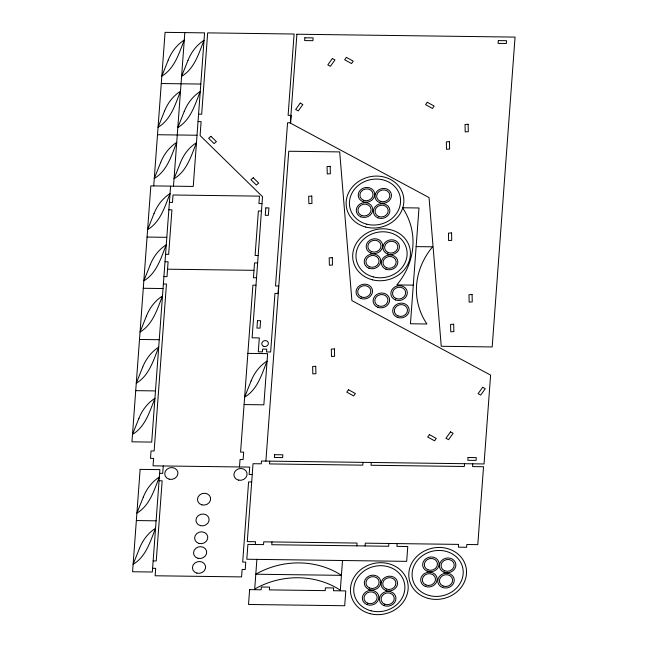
<?xml version="1.0" encoding="UTF-8"?>
<svg xmlns="http://www.w3.org/2000/svg" width="647" height="647" viewBox="0 0 647 647"><rect width="100%" height="100%" fill="white"/><g stroke="black" fill="none" stroke-linecap="round" stroke-linejoin="round"><path stroke-width="0.97" d="M153.727 185.907L165.066 32.35L204.581 32.868L193.243 186.433L150.84 185.875L131.948 441.828L151.705 442.087L170.598 186.134M173.485 186.166L184.824 32.609M163.246 465.953L162.704 473.378L159.615 473.337M239.479 466.956L240.029 459.54L243.118 459.58L243.668 452.156L240.579 452.116L252.904 285.173L255.986 285.214M255.306 544.507L255.516 541.725L247.283 541.612L253.034 463.705L261.267 463.81L261.469 461.028L484.045 463.956L490.604 375.114L351.895 300.604L339.699 151.908L288.756 151.236L265.885 461.093M256.891 559.38L254.708 589.061A76.726 68.186 -13 0 1 340.322 590.185L342.514 560.504M269.702 461.141L269.5 463.923L362.797 465.153L363.007 462.37M271.983 541.935L271.772 544.717L388.677 546.262L388.879 543.48M356.845 545.842L357.047 543.059L263.75 541.83L263.539 544.612L247.898 544.41L246.806 559.243L406.68 561.353L407.772 546.513L396.91 546.367L397.112 543.585M365.078 545.947L365.28 543.165L458.586 544.394L458.375 547.176L466.608 547.281L466.819 544.499L477.793 544.645L483.544 466.738L472.569 466.592L472.771 463.81M371.241 462.476L371.03 465.258L464.336 466.487L464.538 463.705M161.289 83.536L200.805 84.053M198.58 114.155L201.67 114.204L207.671 32.876L294.11 34.016L288.109 115.336L291.199 115.376L290.649 122.801L287.559 122.76L275.509 285.99L278.598 286.031L278.048 293.455L274.959 293.414L270.64 351.992L266.524 351.936L266.726 349.154L262.609 349.105L262.407 351.887L258.29 351.831L259.318 337.92L252.104 337.823L262.52 196.696L200.093 135.538L201.12 121.62L198.031 121.579M157.504 134.722L197.02 135.239M169.401 202.374L172.482 202.414L173.032 194.998L259.471 196.138L258.929 203.554L262.011 203.595M168.851 209.798L171.94 209.838L168.649 254.36L165.559 254.32M261.469 211.019L258.379 210.979L255.096 255.492L258.177 255.533M147.063 237.061L166.821 237.32M416.134 246.604L432.6 246.822A76.726 68.186 -13 0 0 426.907 323.993L410.441 323.775L418.989 207.978L402.523 207.76A76.726 68.186 -13 0 1 396.829 284.923L413.296 285.141M165.017 261.736L168.099 261.776L167.007 276.617L163.917 276.576M257.635 262.957L254.546 262.917L253.446 277.757L256.535 277.798M167.557 269.192L253.996 270.333M163.376 283.993L166.457 284.033L154.132 450.983L151.05 450.943L150.5 458.359L153.59 458.399L153.04 465.824L249.693 467.094L249.144 474.51L252.233 474.55M143.278 288.279L163.036 288.538M139.501 339.465L159.259 339.724M247.866 353.383L267.623 353.642L263.847 404.828L244.089 404.569M135.724 390.651L155.482 390.909M159.065 480.753L162.154 480.794L156.242 560.933L153.153 560.892M251.683 481.975L248.594 481.934L242.682 562.065L245.771 562.106L245.221 569.53L242.132 569.489L241.582 576.906L155.143 575.773L155.692 568.349L152.603 568.309M136.355 520.56L156.113 520.819M140.132 469.374L132.57 571.746L152.328 572.013L159.89 469.633L140.132 469.374M257.49 320.661L256.948 328.086L260.037 328.126L260.587 320.702L257.49 320.661M265.82 207.881L265.27 215.297L268.368 215.346L268.909 207.922L265.82 207.881M249.621 589.635L248.521 604.476L344.697 605.738L345.789 590.897L333.448 590.735L333.65 587.953L325.417 587.848L325.215 590.63L269.378 589.894L269.581 587.112L261.348 587.007L261.145 589.789L249.621 589.635M296.892 34.226L290.333 123.076L429.042 197.578L441.246 346.282L492.181 346.954L515.052 37.097L296.892 34.226M304.874 37.785L304.664 40.575L312.897 40.688L313.108 37.898L304.874 37.785M274.595 454.695L274.393 457.486L282.626 457.599L282.828 454.809L274.595 454.695M498.319 40.591L498.109 43.381L506.342 43.486L506.552 40.696L498.319 40.591M468.04 457.502L467.838 460.292L476.071 460.397L476.273 457.607L468.04 457.502M168.26 60.017L161.831 76.128C174.819 68.372 179.025 53.127 184.274 40.017C176.874 44.805 171.495 51.881 168.26 60.017M164.484 111.203L158.054 127.313C171.034 119.558 175.248 104.313 180.497 91.203C173.097 95.991 167.71 103.067 164.484 111.203M188.018 60.276L181.589 76.386C194.577 68.631 198.783 53.386 204.031 40.276C196.639 45.072 191.253 52.14 188.018 60.276M160.707 162.389L154.277 178.499C167.258 170.743 171.471 155.498 176.72 142.389C169.32 147.184 163.934 154.253 160.707 162.389M184.241 111.462L177.812 127.572C190.8 119.816 195.006 104.571 200.255 91.47C192.855 96.257 187.468 103.326 184.241 111.462M154.035 213.534L147.605 229.645C160.593 221.889 164.799 206.644 170.048 193.542C162.656 198.33 157.27 205.398 154.035 213.534M180.464 162.648L174.035 178.758C187.015 171.002 191.229 155.757 196.478 142.655C189.078 147.443 183.691 154.512 180.464 162.648M150.258 264.72L143.828 280.838C156.833 273.115 161.014 257.846 166.271 244.76C158.855 249.516 153.485 256.592 150.258 264.72M146.473 315.938L140.043 332.057C153.032 324.293 157.237 309.056 162.486 295.946C155.094 300.734 149.708 307.802 146.473 315.938M142.696 367.124L136.266 383.242C149.255 375.478 153.46 360.242 158.709 347.132C151.317 351.919 145.931 358.988 142.696 367.124M138.919 418.302L132.489 434.412C145.478 426.656 149.683 411.411 154.932 398.309C147.532 403.097 142.154 410.166 138.919 418.302M143.327 497.042L136.897 513.152C149.886 505.396 154.091 490.151 159.34 477.049C151.94 481.837 146.562 488.906 143.327 497.042M139.55 548.227L133.12 564.338C146.101 556.582 150.314 541.337 155.563 528.235C148.163 533.023 142.777 540.091 139.55 548.227M251.06 381.043L244.631 397.161C257.619 389.405 261.825 374.16 267.074 361.05C259.682 365.838 254.295 372.907 251.06 381.043M300.257 103.108L295.671 109.48L298.251 110.912L302.836 104.539L300.257 103.108M332.396 58.505L327.803 64.878L330.382 66.309L334.976 59.936L332.396 58.505M346.396 57.365L344.665 59.759L351.523 63.56L353.246 61.166L346.396 57.365M427.287 102.25L425.564 104.644L432.422 108.445L434.145 106.051L427.287 102.25M348.523 389.737L346.792 392.131L353.65 395.94L355.373 393.538L348.523 389.737M429.414 434.622L427.691 437.016L434.549 440.817L436.272 438.423L429.414 434.622M450.555 431.873L445.969 438.245L448.541 439.677L453.135 433.304L450.555 431.873M482.694 387.278L478.101 393.643L480.681 395.074L485.266 388.701L482.694 387.278M210.962 136.331L208.633 138.28L214.06 143.602L216.397 141.653L210.962 136.331M253.252 177.755L250.915 179.704L256.349 185.026L258.687 183.085L253.252 177.755M468.129 124.281L465.031 124.483L465.201 131.883L468.307 131.681L468.129 124.281M449.439 141.669L446.341 141.871L446.511 149.271L449.616 149.069L449.439 141.669M330.188 166.352L327.083 166.554L327.261 173.954L330.358 173.752L330.188 166.352M311.781 196.073L308.684 196.276L308.854 203.676L311.959 203.473L311.781 196.073M451.566 232.944L448.46 233.146L448.63 240.547L451.735 240.344L451.566 232.944M332.307 257.635L329.202 257.838L329.38 265.238L332.477 265.035L332.307 257.635M472.084 294.506L468.986 294.708L469.156 302.109L472.253 301.906L472.084 294.506M453.684 324.228L450.579 324.43L450.749 331.83L453.854 331.628L453.684 324.228M334.426 348.911L331.329 349.113L331.499 356.513L334.596 356.311L334.426 348.911M315.736 366.299L312.638 366.501L312.808 373.901L315.906 373.699L315.736 366.299M341.422 575.345L255.8 574.221A76.726 68.186 -13 0 1 341.422 575.345M362.821 201.646A8.298 7.368 -13 0 0 374.71 193.971A8.298 7.368 -13 0 0 361.899 188.884A8.298 7.368 -13 0 0 362.821 201.646M363.557 200.287A6.64 5.896 -13 0 0 373.068 194.149A6.64 5.896 -13 0 0 362.813 190.072A6.64 5.896 -13 0 0 363.557 200.287M360.864 216.85A8.298 7.368 -13 0 0 372.753 209.175A8.298 7.368 -13 0 0 359.942 204.08A8.298 7.368 -13 0 0 360.864 216.85M361.592 215.483A6.64 5.896 -13 0 0 371.103 209.345A6.64 5.896 -13 0 0 360.856 205.277A6.64 5.896 -13 0 0 361.592 215.483M368.887 589.385A8.298 7.368 -13 0 0 380.776 581.71A8.298 7.368 -13 0 0 367.965 576.623A8.298 7.368 -13 0 0 368.887 589.385M369.615 588.026A6.64 5.896 -13 0 0 379.134 581.888A6.64 5.896 -13 0 0 368.879 577.811A6.64 5.896 -13 0 0 369.615 588.026M385.652 590.396A8.298 7.368 -13 0 0 397.541 582.721A8.298 7.368 -13 0 0 384.73 577.634A8.298 7.368 -13 0 0 385.652 590.396M395.438 299.917A8.298 7.368 -13 0 0 407.327 292.242A8.298 7.368 -13 0 0 394.516 287.147A8.298 7.368 -13 0 0 395.438 299.917M366.93 604.589A8.298 7.368 -13 0 0 378.818 596.914A8.298 7.368 -13 0 0 366.008 591.819A8.298 7.368 -13 0 0 366.93 604.589M367.658 603.222A6.64 5.896 -13 0 0 377.169 597.084A6.64 5.896 -13 0 0 366.922 593.016A6.64 5.896 -13 0 0 367.658 603.222M384.027 605.608A8.298 7.368 -13 0 0 395.924 597.933A8.298 7.368 -13 0 0 383.113 592.838A8.298 7.368 -13 0 0 384.027 605.608M384.763 604.241A6.64 5.896 -13 0 0 394.274 598.103A6.64 5.896 -13 0 0 384.027 594.035A6.64 5.896 -13 0 0 384.763 604.241M428.346 598.418A29.034 25.799 -13 0 0 465.986 567.079A29.034 25.799 -13 0 0 418.633 554.803A29.034 25.799 -13 0 0 428.346 598.418M429.406 595.563A25.718 22.847 -13 0 0 462.742 567.807A25.718 22.847 -13 0 0 420.809 556.93A25.718 22.847 -13 0 0 429.406 595.563M372.251 279.771A29.034 25.799 -13 0 0 409.891 248.432A29.034 25.799 -13 0 0 362.538 236.155A29.034 25.799 -13 0 0 372.251 279.771M373.311 276.916A25.718 22.847 -13 0 0 406.648 249.152A25.718 22.847 -13 0 0 364.714 238.282A25.718 22.847 -13 0 0 373.311 276.916M370.003 613.663A29.034 25.799 -13 0 0 407.642 582.324A29.034 25.799 -13 0 0 360.29 570.047A29.034 25.799 -13 0 0 370.003 613.663M371.071 610.808A25.718 22.847 -13 0 0 404.399 583.052A25.718 22.847 -13 0 0 362.466 572.183A25.718 22.847 -13 0 0 371.071 610.808M397.282 317.329A8.298 7.368 -13 0 0 409.171 309.654A8.298 7.368 -13 0 0 396.36 304.567A8.298 7.368 -13 0 0 397.282 317.329M398.01 315.971A6.64 5.896 -13 0 0 407.521 309.832A6.64 5.896 -13 0 0 397.274 305.756A6.64 5.896 -13 0 0 398.01 315.971M360.63 298.38A8.298 7.368 -13 0 0 372.518 290.705A8.298 7.368 -13 0 0 359.708 285.618A8.298 7.368 -13 0 0 360.63 298.38M361.358 297.022A6.64 5.896 -13 0 0 370.868 290.883A6.64 5.896 -13 0 0 360.622 286.807A6.64 5.896 -13 0 0 361.358 297.022M396.174 298.55A6.64 5.896 -13 0 0 405.685 292.412A6.64 5.896 -13 0 0 395.438 288.336A6.64 5.896 -13 0 0 396.174 298.55M365.692 227.04A29.034 25.799 -13 0 0 403.332 195.693A29.034 25.799 -13 0 0 355.979 183.424A29.034 25.799 -13 0 0 365.692 227.04M366.752 224.185A25.718 22.847 -13 0 0 400.089 196.421A25.718 22.847 -13 0 0 358.155 185.552A25.718 22.847 -13 0 0 366.752 224.185M387.545 253.988A8.298 7.368 -13 0 0 399.442 246.313A8.298 7.368 -13 0 0 386.631 241.226A8.298 7.368 -13 0 0 387.545 253.988M388.281 252.629A6.64 5.896 -13 0 0 397.792 246.483A6.64 5.896 -13 0 0 387.545 242.415A6.64 5.896 -13 0 0 388.281 252.629M370.78 252.977A8.298 7.368 -13 0 0 382.676 245.302A8.298 7.368 -13 0 0 369.866 240.215A8.298 7.368 -13 0 0 370.78 252.977M371.515 251.618A6.64 5.896 -13 0 0 381.026 245.48A6.64 5.896 -13 0 0 370.78 241.404A6.64 5.896 -13 0 0 371.515 251.618M368.822 268.182A8.298 7.368 -13 0 0 380.711 260.506A8.298 7.368 -13 0 0 367.9 255.411A8.298 7.368 -13 0 0 368.822 268.182M369.55 266.815A6.64 5.896 -13 0 0 379.069 260.676A6.64 5.896 -13 0 0 368.814 256.608A6.64 5.896 -13 0 0 369.55 266.815M379.587 202.657A8.298 7.368 -13 0 0 391.475 194.982A8.298 7.368 -13 0 0 378.665 189.894A8.298 7.368 -13 0 0 379.587 202.657M380.323 201.298A6.64 5.896 -13 0 0 389.834 195.151A6.64 5.896 -13 0 0 379.579 191.083A6.64 5.896 -13 0 0 380.323 201.298M442.362 587.411A8.298 7.368 -13 0 0 454.259 579.736A8.298 7.368 -13 0 0 441.44 574.641A8.298 7.368 -13 0 0 442.362 587.411M443.098 586.045A6.64 5.896 -13 0 0 452.609 579.906A6.64 5.896 -13 0 0 442.362 575.83A6.64 5.896 -13 0 0 443.098 586.045M443.988 572.199A8.298 7.368 -13 0 0 455.876 564.524A8.298 7.368 -13 0 0 443.066 559.429A8.298 7.368 -13 0 0 443.988 572.199M444.715 570.832A6.64 5.896 -13 0 0 454.226 564.694A6.64 5.896 -13 0 0 443.979 560.617A6.64 5.896 -13 0 0 444.715 570.832M427.222 571.188A8.298 7.368 -13 0 0 439.111 563.513A8.298 7.368 -13 0 0 426.3 558.418A8.298 7.368 -13 0 0 427.222 571.188M427.95 569.821A6.64 5.896 -13 0 0 437.461 563.683A6.64 5.896 -13 0 0 427.214 559.615A6.64 5.896 -13 0 0 427.95 569.821M238.371 480.114A6.64 5.896 -13 0 0 246.976 472.949A6.64 5.896 -13 0 0 236.155 470.143A6.64 5.896 -13 0 0 238.371 480.114M169.215 479.201A6.64 5.896 -13 0 0 177.82 472.035A6.64 5.896 -13 0 0 166.999 469.229A6.64 5.896 -13 0 0 169.215 479.201M196.89 573.145A6.64 5.896 -13 0 0 205.495 565.979A6.64 5.896 -13 0 0 194.674 563.173A6.64 5.896 -13 0 0 196.89 573.145M199.082 543.464A6.64 5.896 -13 0 0 207.687 536.306A6.64 5.896 -13 0 0 196.866 533.5A6.64 5.896 -13 0 0 199.082 543.464M200.4 525.655A6.64 5.896 -13 0 0 209.005 518.498A6.64 5.896 -13 0 0 198.176 515.691A6.64 5.896 -13 0 0 200.4 525.655M201.937 504.886A6.64 5.896 -13 0 0 210.534 497.721A6.64 5.896 -13 0 0 199.713 494.915A6.64 5.896 -13 0 0 201.937 504.886M197.99 558.304A6.64 5.896 -13 0 0 206.595 551.139A6.64 5.896 -13 0 0 195.766 548.332A6.64 5.896 -13 0 0 197.99 558.304M385.927 269.201A8.298 7.368 -13 0 0 397.816 261.525A8.298 7.368 -13 0 0 385.005 256.438A8.298 7.368 -13 0 0 385.927 269.201M386.655 267.842A6.64 5.896 -13 0 0 396.174 261.695A6.64 5.896 -13 0 0 385.919 257.627A6.64 5.896 -13 0 0 386.655 267.842M264.016 346.42A3.316 2.952 -13 0 0 268.319 342.837A3.316 2.952 -13 0 0 262.908 341.438A3.316 2.952 -13 0 0 264.016 346.42M425.257 586.392A8.298 7.368 -13 0 0 437.154 578.717A8.298 7.368 -13 0 0 424.343 573.622A8.298 7.368 -13 0 0 425.257 586.392M425.993 585.025A6.64 5.896 -13 0 0 435.504 578.887A6.64 5.896 -13 0 0 425.257 574.811A6.64 5.896 -13 0 0 425.993 585.025M377.969 217.869A8.298 7.368 -13 0 0 389.858 210.194A8.298 7.368 -13 0 0 377.047 205.107A8.298 7.368 -13 0 0 377.969 217.869M378.697 216.51A6.64 5.896 -13 0 0 388.208 210.364A6.64 5.896 -13 0 0 377.961 206.296A6.64 5.896 -13 0 0 378.697 216.51M377.711 307.252A8.298 7.368 -13 0 0 389.607 299.577A8.298 7.368 -13 0 0 376.797 294.482A8.298 7.368 -13 0 0 377.711 307.252M378.446 305.885A6.64 5.896 -13 0 0 387.957 299.747A6.64 5.896 -13 0 0 377.711 295.679A6.64 5.896 -13 0 0 378.446 305.885M386.38 589.037A6.64 5.896 -13 0 0 395.891 582.89A6.64 5.896 -13 0 0 385.644 578.822A6.64 5.896 -13 0 0 386.38 589.037"/></g></svg>
